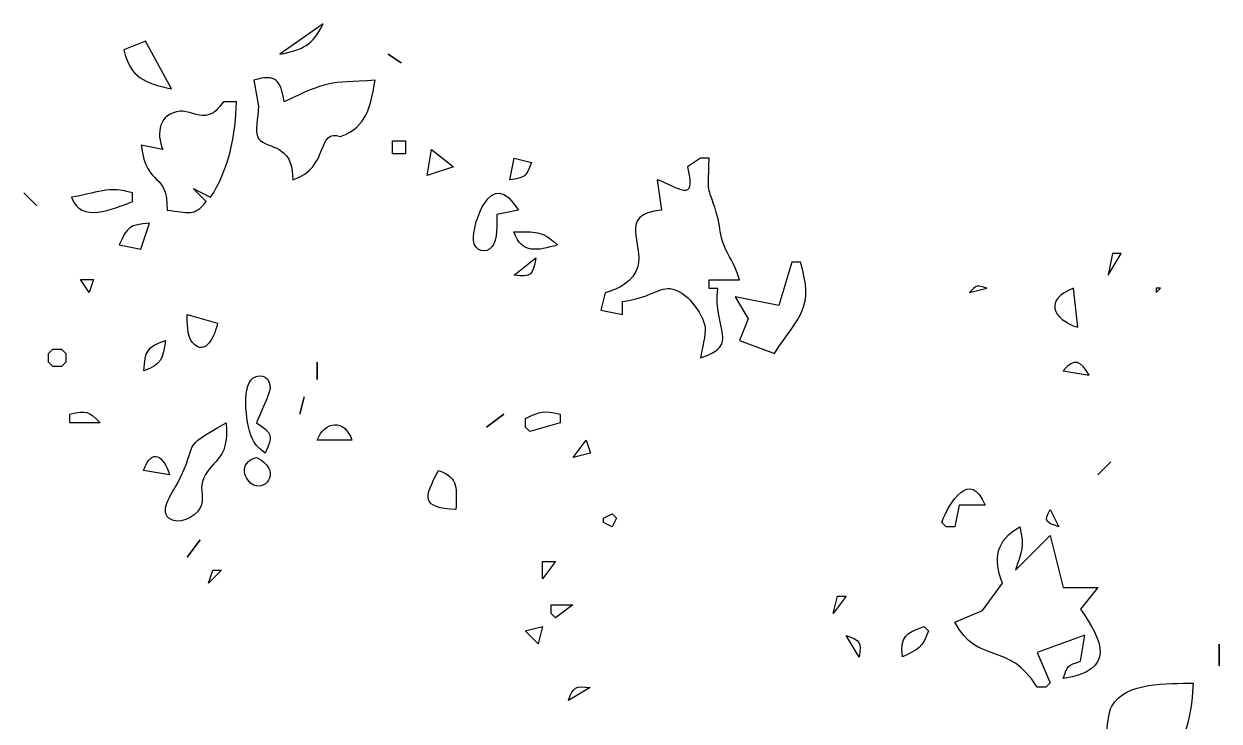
# Model space of a CAD drawing. Header units: centimetres. Extents: x -10.8 to 7.5, y -7.5 to 7.5.
# Drawn here: x 2.717 to 4.635, y 5.048 to 6.167 of the extents above; entities that cross this region are included whole.
import ezdxf

# ---------------------------------------------------------------- set-up
doc = ezdxf.new("R2010")
doc.units = ezdxf.units.CM
doc.header["$MEASUREMENT"] = 0
doc.layers.add('Layer 1', color=7, linetype='Continuous')

msp = doc.modelspace()

# ---------------------------------------------------------------- linework, layer by layer
at = {"layer": 'Layer 1'}
for points, knots in [([(3.19739, 6.16681), (3.1802, 6.13243), (3.16468, 6.12512), (3.1278, 6.11809), (3.1278, 6.11809), (3.1278, 6.11809), (3.19739, 6.16681), (3.19739, 6.16681)], [0, 0, 0, 0, 0.3333333, 0.3333333, 0.3333333, 0.3333333, 1, 1, 1, 1]), ([(2.95383, 6.06242), (2.90957, 6.07286), (2.88959, 6.07884), (2.87728, 6.12505), (2.87728, 6.12505), (2.87728, 6.12505), (2.91208, 6.13897), (2.91208, 6.13897), (2.91208, 6.13897), (2.91208, 6.13897), (2.95384, 6.06242), (2.95384, 6.06242), (2.95384, 6.06242), (2.95384, 6.06242), (2.95383, 6.06242), (2.95383, 6.06242)], [0, 0, 0, 0, 0.2, 0.2, 0.2, 0.2, 0.4, 0.4, 0.4, 0.4, 0.6, 0.6, 0.6, 0.6, 1, 1, 1, 1]), ([(3.32268, 6.10418), (3.32268, 6.10418), (3.3018, 6.1181), (3.3018, 6.1181), (3.3018, 6.1181), (3.3018, 6.1181), (3.32268, 6.10418), (3.32268, 6.10418)], [0, 0, 0, 0, 0.3333333, 0.3333333, 0.3333333, 0.3333333, 1, 1, 1, 1]), ([(3.13472, 6.04154), (3.20417, 6.07557), (3.20536, 6.0723), (3.28087, 6.07634), (3.28087, 6.07634), (3.27238, 6.03444), (3.2689, 6.00229), (3.2252, 5.98587), (3.2252, 5.98587), (3.18609, 6.00021), (3.20878, 5.93625), (3.14865, 5.91628), (3.14865, 5.91628), (3.14691, 5.93772), (3.14663, 5.95191), (3.1268, 5.965), (3.1268, 5.965), (3.11671, 5.97161), (3.10049, 5.97286), (3.09346, 5.98303), (3.09346, 5.98303), (3.08567, 5.99535), (3.09374, 6.01511), (3.09346, 6.0346), (3.09346, 6.0346), (3.09346, 6.0346), (3.08601, 6.07636), (3.08601, 6.07636), (3.08601, 6.07636), (3.12178, 6.08729), (3.12902, 6.07622), (3.13473, 6.04156), (3.13473, 6.04156), (3.13473, 6.04156), (3.13472, 6.04154), (3.13472, 6.04154)], [0, 0, 0, 0, 0.1, 0.1, 0.1, 0.1, 0.2, 0.2, 0.2, 0.2, 0.3, 0.3, 0.3, 0.3, 0.4, 0.4, 0.4, 0.4, 0.5, 0.5, 0.5, 0.5, 0.6, 0.6, 0.6, 0.6, 0.7, 0.7, 0.7, 0.7, 0.8, 0.8, 0.8, 0.8, 1, 1, 1, 1]), ([(3.05815, 6.04154), (3.05767, 5.99199), (3.045, 5.92901), (3.01639, 5.88844), (3.01639, 5.88844), (3.01639, 5.88844), (2.98855, 5.90236), (2.98855, 5.90236), (2.98855, 5.90236), (2.98855, 5.90236), (3.00943, 5.88148), (3.00943, 5.88148), (3.00943, 5.88148), (2.98987, 5.85622), (2.98131, 5.86485), (2.9468, 5.86756), (2.9468, 5.86756), (2.94791, 5.93214), (2.91507, 5.90055), (2.90504, 5.97195), (2.90504, 5.97195), (2.90504, 5.97195), (2.93984, 5.96499), (2.93984, 5.96499), (2.93984, 5.96499), (2.92912, 5.99095), (2.93351, 6.02338), (2.96782, 6.02665), (2.96782, 6.02665), (2.98062, 6.0279), (2.99503, 6.01739), (3.00916, 6.0199), (3.00916, 6.0199), (3.02364, 6.02247), (3.02865, 6.03159), (3.03728, 6.04154), (3.03728, 6.04154), (3.03728, 6.04154), (3.05815, 6.04155), (3.05815, 6.04155), (3.05815, 6.04155), (3.05815, 6.04155), (3.05815, 6.04154), (3.05815, 6.04154)], [0, 0, 0, 0, 0.0833333, 0.0833333, 0.0833333, 0.0833333, 0.1666667, 0.1666667, 0.1666667, 0.1666667, 0.25, 0.25, 0.25, 0.25, 0.3333333, 0.3333333, 0.3333333, 0.3333333, 0.4166667, 0.4166667, 0.4166667, 0.4166667, 0.5, 0.5, 0.5, 0.5, 0.5833333, 0.5833333, 0.5833333, 0.5833333, 0.6666667, 0.6666667, 0.6666667, 0.6666667, 0.75, 0.75, 0.75, 0.75, 0.8333333, 0.8333333, 0.8333333, 0.8333333, 1, 1, 1, 1]), ([(3.30863, 5.97892), (3.30863, 5.97892), (3.30863, 5.95804), (3.30863, 5.95804), (3.30863, 5.95804), (3.30863, 5.95804), (3.32951, 5.95804), (3.32951, 5.95804), (3.32951, 5.95804), (3.32951, 5.95804), (3.32951, 5.97892), (3.32951, 5.97892), (3.32951, 5.97892), (3.32951, 5.97892), (3.30863, 5.97892), (3.30863, 5.97892)], [0, 0, 0, 0, 0.2, 0.2, 0.2, 0.2, 0.4, 0.4, 0.4, 0.4, 0.6, 0.6, 0.6, 0.6, 1, 1, 1, 1]), ([(3.37133, 5.965), (3.37133, 5.965), (3.36437, 5.92324), (3.36437, 5.92324), (3.36437, 5.92324), (3.36437, 5.92324), (3.40613, 5.93716), (3.40613, 5.93716), (3.40613, 5.93716), (3.40613, 5.93716), (3.37133, 5.965), (3.37133, 5.965)], [0, 0, 0, 0, 0.25, 0.25, 0.25, 0.25, 0.5, 0.5, 0.5, 0.5, 1, 1, 1, 1]), ([(3.50356, 5.95108), (3.50356, 5.95108), (3.4966, 5.91628), (3.4966, 5.91628), (3.4966, 5.91628), (3.52124, 5.92059), (3.52305, 5.92032), (3.5314, 5.94412), (3.5314, 5.94412), (3.5314, 5.94412), (3.50356, 5.95108), (3.50356, 5.95108)], [0, 0, 0, 0, 0.25, 0.25, 0.25, 0.25, 0.5, 0.5, 0.5, 0.5, 1, 1, 1, 1]), ([(3.81666, 5.95108), (3.81408, 5.88121), (3.81443, 5.9144), (3.83093, 5.85365), (3.83093, 5.85365), (3.83525, 5.83771), (3.83309, 5.82922), (3.83998, 5.81189), (3.83998, 5.81189), (3.84917, 5.78906), (3.85508, 5.78858), (3.86538, 5.75621), (3.86538, 5.75621), (3.86538, 5.75621), (3.81666, 5.75621), (3.81666, 5.75621), (3.81666, 5.75621), (3.81666, 5.75621), (3.81666, 5.74229), (3.81666, 5.74229), (3.81666, 5.74229), (3.81666, 5.74229), (3.83058, 5.7423), (3.83058, 5.7423), (3.83058, 5.7423), (3.82237, 5.67598), (3.86754, 5.65071), (3.80274, 5.63095), (3.80274, 5.63095), (3.8049, 5.64348), (3.81158, 5.66874), (3.81005, 5.67967), (3.81005, 5.67967), (3.80671, 5.70264), (3.7788, 5.74001), (3.75389, 5.74189), (3.75389, 5.74189), (3.73301, 5.74342), (3.72104, 5.72637), (3.67748, 5.72143), (3.67748, 5.72143), (3.67748, 5.72143), (3.67748, 5.70055), (3.67748, 5.70055), (3.67748, 5.70055), (3.67748, 5.70055), (3.64268, 5.70751), (3.64268, 5.70751), (3.64268, 5.70751), (3.64268, 5.70751), (3.64964, 5.73535), (3.64964, 5.73535), (3.64964, 5.73535), (3.67198, 5.74189), (3.69481, 5.7524), (3.70204, 5.77711), (3.70204, 5.77711), (3.71248, 5.81309), (3.66877, 5.8616), (3.74011, 5.86758), (3.74011, 5.86758), (3.74011, 5.86758), (3.73315, 5.9163), (3.73315, 5.9163), (3.73315, 5.9163), (3.76718, 5.90579), (3.79655, 5.87461), (3.78186, 5.93718), (3.78186, 5.93718), (3.78186, 5.93718), (3.80274, 5.9511), (3.80274, 5.9511), (3.80274, 5.9511), (3.80274, 5.9511), (3.81666, 5.95108), (3.81666, 5.95108)], [0, 0, 0, 0, 0.05, 0.05, 0.05, 0.05, 0.1, 0.1, 0.1, 0.1, 0.15, 0.15, 0.15, 0.15, 0.2, 0.2, 0.2, 0.2, 0.25, 0.25, 0.25, 0.25, 0.3, 0.3, 0.3, 0.3, 0.35, 0.35, 0.35, 0.35, 0.4, 0.4, 0.4, 0.4, 0.45, 0.45, 0.45, 0.45, 0.5, 0.5, 0.5, 0.5, 0.55, 0.55, 0.55, 0.55, 0.6, 0.6, 0.6, 0.6, 0.65, 0.65, 0.65, 0.65, 0.7, 0.7, 0.7, 0.7, 0.75, 0.75, 0.75, 0.75, 0.8, 0.8, 0.8, 0.8, 0.85, 0.85, 0.85, 0.85, 0.9, 0.9, 0.9, 0.9, 1, 1, 1, 1]), ([(3.43836, 5.81989), (3.44024, 5.79999), (3.45917, 5.79776), (3.46856, 5.80924), (3.46856, 5.80924), (3.47726, 5.81989), (3.47559, 5.8471), (3.47566, 5.8606), (3.47566, 5.8606), (3.47566, 5.8606), (3.51046, 5.86756), (3.51046, 5.86756), (3.51046, 5.86756), (3.46606, 5.94286), (3.4362, 5.84223), (3.43836, 5.81989)], [0, 0, 0, 0, 0.2, 0.2, 0.2, 0.2, 0.4, 0.4, 0.4, 0.4, 0.6, 0.6, 0.6, 0.6, 1, 1, 1, 1]), ([(2.89108, 5.8954), (2.89108, 5.8954), (2.89108, 5.88148), (2.89108, 5.88148), (2.89108, 5.88148), (2.859, 5.86944), (2.80861, 5.84613), (2.79365, 5.88844), (2.79365, 5.88844), (2.83033, 5.89429), (2.85601, 5.908), (2.89108, 5.8954)], [0, 0, 0, 0, 0.25, 0.25, 0.25, 0.25, 0.5, 0.5, 0.5, 0.5, 1, 1, 1, 1]), ([(2.73796, 5.87453), (2.73796, 5.87453), (2.71708, 5.89541), (2.71708, 5.89541), (2.71708, 5.89541), (2.71708, 5.89541), (2.73796, 5.87453), (2.73796, 5.87453)], [0, 0, 0, 0, 0.3333333, 0.3333333, 0.3333333, 0.3333333, 1, 1, 1, 1]), ([(2.91884, 5.84669), (2.91884, 5.84669), (2.90492, 5.80493), (2.90492, 5.80493), (2.90492, 5.80493), (2.90492, 5.80493), (2.87012, 5.81189), (2.87012, 5.81189), (2.87012, 5.81189), (2.88334, 5.84195), (2.88613, 5.84397), (2.91884, 5.84669)], [0, 0, 0, 0, 0.25, 0.25, 0.25, 0.25, 0.5, 0.5, 0.5, 0.5, 1, 1, 1, 1]), ([(3.50344, 5.83277), (3.51611, 5.79651), (3.54123, 5.80291), (3.57303, 5.81189), (3.57303, 5.81189), (3.54818, 5.83639), (3.53656, 5.83263), (3.50344, 5.83277)], [0, 0, 0, 0, 0.3333333, 0.3333333, 0.3333333, 0.3333333, 1, 1, 1, 1]), ([(4.47797, 5.79801), (4.47797, 5.79801), (4.45709, 5.76321), (4.45709, 5.76321), (4.45709, 5.76321), (4.45709, 5.76321), (4.46405, 5.79801), (4.46405, 5.79801), (4.46405, 5.79801), (4.46405, 5.79801), (4.47797, 5.79801), (4.47797, 5.79801)], [0, 0, 0, 0, 0.25, 0.25, 0.25, 0.25, 0.5, 0.5, 0.5, 0.5, 1, 1, 1, 1]), ([(3.50364, 5.76321), (3.53176, 5.75945), (3.53363, 5.76391), (3.53844, 5.79105), (3.53844, 5.79105), (3.53844, 5.79105), (3.50364, 5.76321), (3.50364, 5.76321)], [0, 0, 0, 0, 0.3333333, 0.3333333, 0.3333333, 0.3333333, 1, 1, 1, 1]), ([(3.96296, 5.78409), (3.98551, 5.71136), (3.96212, 5.69939), (3.9212, 5.63794), (3.9212, 5.63794), (3.9212, 5.63794), (3.86553, 5.65882), (3.86553, 5.65882), (3.86553, 5.65882), (3.86553, 5.65882), (3.87945, 5.69362), (3.87945, 5.69362), (3.87945, 5.69362), (3.87945, 5.69362), (3.85857, 5.72842), (3.85857, 5.72842), (3.85857, 5.72842), (3.85857, 5.72842), (3.92816, 5.7145), (3.92816, 5.7145), (3.92816, 5.7145), (3.92816, 5.7145), (3.94904, 5.78409), (3.94904, 5.78409), (3.94904, 5.78409), (3.94904, 5.78409), (3.96296, 5.78409), (3.96296, 5.78409)], [0, 0, 0, 0, 0.125, 0.125, 0.125, 0.125, 0.25, 0.25, 0.25, 0.25, 0.375, 0.375, 0.375, 0.375, 0.5, 0.5, 0.5, 0.5, 0.625, 0.625, 0.625, 0.625, 0.75, 0.75, 0.75, 0.75, 1, 1, 1, 1]), ([(2.80777, 5.75625), (2.80777, 5.75625), (2.82169, 5.73537), (2.82169, 5.73537), (2.82169, 5.73537), (2.82169, 5.73537), (2.82865, 5.75625), (2.82865, 5.75625), (2.82865, 5.75625), (2.82865, 5.75625), (2.80777, 5.75625), (2.80777, 5.75625)], [0, 0, 0, 0, 0.25, 0.25, 0.25, 0.25, 0.5, 0.5, 0.5, 0.5, 1, 1, 1, 1]), ([(4.26228, 5.74234), (4.26228, 5.74234), (4.23444, 5.73538), (4.23444, 5.73538), (4.23444, 5.73538), (4.24578, 5.74812), (4.24599, 5.74763), (4.26228, 5.74234)], [0, 0, 0, 0, 0.3333333, 0.3333333, 0.3333333, 0.3333333, 1, 1, 1, 1]), ([(4.40146, 5.74234), (4.40146, 5.74234), (4.40842, 5.67971), (4.40842, 5.67971), (4.40842, 5.67971), (4.36652, 5.69279), (4.35393, 5.72467), (4.40146, 5.74234)], [0, 0, 0, 0, 0.3333333, 0.3333333, 0.3333333, 0.3333333, 1, 1, 1, 1]), ([(4.54065, 5.74234), (4.54065, 5.74234), (4.53369, 5.73538), (4.53369, 5.73538), (4.53369, 5.73538), (4.53369, 5.73538), (4.53369, 5.74234), (4.53369, 5.74234), (4.53369, 5.74234), (4.53369, 5.74234), (4.54065, 5.74234), (4.54065, 5.74234)], [0, 0, 0, 0, 0.25, 0.25, 0.25, 0.25, 0.5, 0.5, 0.5, 0.5, 1, 1, 1, 1]), ([(2.97896, 5.70051), (2.97931, 5.68764), (2.97848, 5.66627), (2.9871, 5.6559), (2.9871, 5.6559), (3.00895, 5.62973), (3.02482, 5.66961), (3.02767, 5.68659), (3.02767, 5.68659), (3.02767, 5.68659), (2.97895, 5.70051), (2.97895, 5.70051), (2.97895, 5.70051), (2.97895, 5.70051), (2.97896, 5.70051), (2.97896, 5.70051)], [0, 0, 0, 0, 0.2, 0.2, 0.2, 0.2, 0.4, 0.4, 0.4, 0.4, 0.6, 0.6, 0.6, 0.6, 1, 1, 1, 1]), ([(2.9094, 5.61004), (2.93898, 5.62013), (2.93919, 5.62925), (2.9442, 5.65876), (2.9442, 5.65876), (2.91365, 5.64742), (2.91205, 5.64185), (2.9094, 5.61004)], [0, 0, 0, 0, 0.3333333, 0.3333333, 0.3333333, 0.3333333, 1, 1, 1, 1]), ([(2.76325, 5.64483), (2.76325, 5.64483), (2.75629, 5.63787), (2.75629, 5.63787), (2.75629, 5.63787), (2.75629, 5.63787), (2.75629, 5.62395), (2.75629, 5.62395), (2.75629, 5.62395), (2.75629, 5.62395), (2.76325, 5.61699), (2.76325, 5.61699), (2.76325, 5.61699), (2.76325, 5.61699), (2.77717, 5.617), (2.77717, 5.617), (2.77717, 5.617), (2.77717, 5.617), (2.78413, 5.62396), (2.78413, 5.62396), (2.78413, 5.62396), (2.78413, 5.62396), (2.78413, 5.63788), (2.78413, 5.63788), (2.78413, 5.63788), (2.78413, 5.63788), (2.77717, 5.64484), (2.77717, 5.64484), (2.77717, 5.64484), (2.77717, 5.64484), (2.76325, 5.64483), (2.76325, 5.64483)], [0, 0, 0, 0, 0.1111111, 0.1111111, 0.1111111, 0.1111111, 0.2222222, 0.2222222, 0.2222222, 0.2222222, 0.3333333, 0.3333333, 0.3333333, 0.3333333, 0.4444444, 0.4444444, 0.4444444, 0.4444444, 0.5555556, 0.5555556, 0.5555556, 0.5555556, 0.6666667, 0.6666667, 0.6666667, 0.6666667, 0.7777778, 0.7777778, 0.7777778, 0.7777778, 1, 1, 1, 1]), ([(3.18775, 5.59612), (3.18775, 5.59612), (3.18775, 5.62396), (3.18775, 5.62396), (3.18775, 5.62396), (3.18775, 5.62396), (3.18775, 5.59612), (3.18775, 5.59612)], [0, 0, 0, 0, 0.3333333, 0.3333333, 0.3333333, 0.3333333, 1, 1, 1, 1]), ([(4.42656, 5.60308), (4.42656, 5.60308), (4.3848, 5.61004), (4.3848, 5.61004), (4.3848, 5.61004), (4.40289, 5.63217), (4.41361, 5.62486), (4.42656, 5.60308)], [0, 0, 0, 0, 0.3333333, 0.3333333, 0.3333333, 0.3333333, 1, 1, 1, 1]), ([(3.11213, 5.58178), (3.11297, 5.59834), (3.09946, 5.60746), (3.08443, 5.59793), (3.08443, 5.59793), (3.06536, 5.58422), (3.07413, 5.51685), (3.08443, 5.49945), (3.08443, 5.49945), (3.08972, 5.48804), (3.09515, 5.48553), (3.1042, 5.47781), (3.1042, 5.47781), (3.11707, 5.50586), (3.11631, 5.50962), (3.09028, 5.52653), (3.09028, 5.52653), (3.09487, 5.53815), (3.11172, 5.57316), (3.11213, 5.58179), (3.11213, 5.58179), (3.11213, 5.58179), (3.11213, 5.58178), (3.11213, 5.58178)], [0, 0, 0, 0, 0.1428571, 0.1428571, 0.1428571, 0.1428571, 0.2857143, 0.2857143, 0.2857143, 0.2857143, 0.4285714, 0.4285714, 0.4285714, 0.4285714, 0.5714286, 0.5714286, 0.5714286, 0.5714286, 0.7142857, 0.7142857, 0.7142857, 0.7142857, 1, 1, 1, 1]), ([(3.15982, 5.54044), (3.15982, 5.54044), (3.16678, 5.56828), (3.16678, 5.56828), (3.16678, 5.56828), (3.16678, 5.56828), (3.15982, 5.54044), (3.15982, 5.54044)], [0, 0, 0, 0, 0.3333333, 0.3333333, 0.3333333, 0.3333333, 1, 1, 1, 1]), ([(2.79097, 5.54044), (2.79097, 5.54044), (2.79097, 5.52652), (2.79097, 5.52652), (2.79097, 5.52652), (2.79097, 5.52652), (2.83968, 5.52652), (2.83968, 5.52652), (2.83968, 5.52652), (2.81985, 5.5458), (2.81797, 5.54601), (2.79097, 5.54044)], [0, 0, 0, 0, 0.25, 0.25, 0.25, 0.25, 0.5, 0.5, 0.5, 0.5, 1, 1, 1, 1]), ([(3.5217, 5.53348), (3.5217, 5.53348), (3.5217, 5.51956), (3.5217, 5.51956), (3.5217, 5.51956), (3.5217, 5.51956), (3.52866, 5.5126), (3.52866, 5.5126), (3.52866, 5.5126), (3.52866, 5.5126), (3.57738, 5.52652), (3.57738, 5.52652), (3.57738, 5.52652), (3.57738, 5.52652), (3.57738, 5.54044), (3.57738, 5.54044), (3.57738, 5.54044), (3.54933, 5.54677), (3.54773, 5.54524), (3.52171, 5.53348), (3.52171, 5.53348), (3.52171, 5.53348), (3.5217, 5.53348), (3.5217, 5.53348)], [0, 0, 0, 0, 0.1428571, 0.1428571, 0.1428571, 0.1428571, 0.2857143, 0.2857143, 0.2857143, 0.2857143, 0.4285714, 0.4285714, 0.4285714, 0.4285714, 0.5714286, 0.5714286, 0.5714286, 0.5714286, 0.7142857, 0.7142857, 0.7142857, 0.7142857, 1, 1, 1, 1]), ([(2.9636, 5.42909), (2.95664, 5.41566), (2.93388, 5.38726), (2.94961, 5.37348), (2.94961, 5.37348), (2.96381, 5.36102), (2.99144, 5.37459), (2.9993, 5.38886), (2.9993, 5.38886), (3.00807, 5.40466), (2.99916, 5.41858), (3.00348, 5.43201), (3.00348, 5.43201), (3.01482, 5.46736), (3.04746, 5.46228), (3.04155, 5.52652), (3.04155, 5.52652), (2.96353, 5.48212), (3.00035, 5.49987), (2.9636, 5.42909)], [0, 0, 0, 0, 0.1666667, 0.1666667, 0.1666667, 0.1666667, 0.3333333, 0.3333333, 0.3333333, 0.3333333, 0.5, 0.5, 0.5, 0.5, 0.6666667, 0.6666667, 0.6666667, 0.6666667, 1, 1, 1, 1]), ([(3.18769, 5.49868), (3.18769, 5.49868), (3.24337, 5.49868), (3.24337, 5.49868), (3.24337, 5.49868), (3.23112, 5.53334), (3.20029, 5.52986), (3.18769, 5.49868)], [0, 0, 0, 0, 0.3333333, 0.3333333, 0.3333333, 0.3333333, 1, 1, 1, 1]), ([(3.45912, 5.51956), (3.45912, 5.51956), (3.48696, 5.54044), (3.48696, 5.54044), (3.48696, 5.54044), (3.48696, 5.54044), (3.45912, 5.51956), (3.45912, 5.51956)], [0, 0, 0, 0, 0.3333333, 0.3333333, 0.3333333, 0.3333333, 1, 1, 1, 1]), ([(2.90919, 5.44997), (2.90919, 5.44997), (2.95095, 5.44301), (2.95095, 5.44301), (2.95095, 5.44301), (2.94135, 5.47301), (2.92262, 5.48776), (2.90919, 5.44997)], [0, 0, 0, 0, 0.3333333, 0.3333333, 0.3333333, 0.3333333, 1, 1, 1, 1]), ([(3.59825, 5.47085), (3.59825, 5.47085), (3.62609, 5.47781), (3.62609, 5.47781), (3.62609, 5.47781), (3.62609, 5.47781), (3.61913, 5.49869), (3.61913, 5.49869), (3.61913, 5.49869), (3.61913, 5.49869), (3.59825, 5.47085), (3.59825, 5.47085)], [0, 0, 0, 0, 0.25, 0.25, 0.25, 0.25, 0.5, 0.5, 0.5, 0.5, 1, 1, 1, 1]), ([(3.08588, 5.42645), (3.1078, 5.41712), (3.13035, 5.45109), (3.09034, 5.47064), (3.09034, 5.47064), (3.05972, 5.46292), (3.07148, 5.43257), (3.08588, 5.42645)], [0, 0, 0, 0, 0.3333333, 0.3333333, 0.3333333, 0.3333333, 1, 1, 1, 1]), ([(3.38255, 5.44997), (3.35854, 5.4064), (3.35402, 5.38935), (3.41039, 5.38734), (3.41039, 5.38734), (3.41025, 5.41963), (3.41651, 5.43807), (3.38255, 5.44997)], [0, 0, 0, 0, 0.3333333, 0.3333333, 0.3333333, 0.3333333, 1, 1, 1, 1]), ([(4.18982, 5.36646), (4.18982, 5.36646), (4.19678, 5.3595), (4.19678, 5.3595), (4.19678, 5.3595), (4.19678, 5.3595), (4.21069, 5.3595), (4.21069, 5.3595), (4.21069, 5.3595), (4.21069, 5.3595), (4.21765, 5.3943), (4.21765, 5.3943), (4.21765, 5.3943), (4.21765, 5.3943), (4.25941, 5.39429), (4.25941, 5.39429), (4.25941, 5.39429), (4.23575, 5.45317), (4.20192, 5.39902), (4.18982, 5.36645), (4.18982, 5.36645), (4.18982, 5.36645), (4.18982, 5.36646), (4.18982, 5.36646)], [0, 0, 0, 0, 0.1428571, 0.1428571, 0.1428571, 0.1428571, 0.2857143, 0.2857143, 0.2857143, 0.2857143, 0.4285714, 0.4285714, 0.4285714, 0.4285714, 0.5714286, 0.5714286, 0.5714286, 0.5714286, 0.7142857, 0.7142857, 0.7142857, 0.7142857, 1, 1, 1, 1]), ([(4.4403, 5.44301), (4.4403, 5.44301), (4.46118, 5.46389), (4.46118, 5.46389), (4.46118, 5.46389), (4.46118, 5.46389), (4.4403, 5.44301), (4.4403, 5.44301)], [0, 0, 0, 0, 0.3333333, 0.3333333, 0.3333333, 0.3333333, 1, 1, 1, 1]), ([(3.64694, 5.37342), (3.64694, 5.37342), (3.64694, 5.36646), (3.64694, 5.36646), (3.64694, 5.36646), (3.64694, 5.36646), (3.66086, 5.3595), (3.66086, 5.3595), (3.66086, 5.3595), (3.66086, 5.3595), (3.66782, 5.37342), (3.66782, 5.37342), (3.66782, 5.37342), (3.66782, 5.37342), (3.66086, 5.38038), (3.66086, 5.38038), (3.66086, 5.38038), (3.66086, 5.38038), (3.64694, 5.37342), (3.64694, 5.37342)], [0, 0, 0, 0, 0.1666667, 0.1666667, 0.1666667, 0.1666667, 0.3333333, 0.3333333, 0.3333333, 0.3333333, 0.5, 0.5, 0.5, 0.5, 0.6666667, 0.6666667, 0.6666667, 0.6666667, 1, 1, 1, 1]), ([(4.37768, 5.3595), (4.37768, 5.3595), (4.36376, 5.38734), (4.36376, 5.38734), (4.36376, 5.38734), (4.35249, 5.36771), (4.35805, 5.36639), (4.37768, 5.3595)], [0, 0, 0, 0, 0.3333333, 0.3333333, 0.3333333, 0.3333333, 1, 1, 1, 1]), ([(4.28718, 5.26903), (4.28718, 5.26903), (4.25524, 5.22532), (4.25524, 5.22532), (4.25524, 5.22532), (4.25524, 5.22532), (4.21063, 5.20639), (4.21063, 5.20639), (4.21063, 5.20639), (4.24772, 5.1361), (4.29686, 5.17765), (4.34286, 5.102), (4.34286, 5.102), (4.34286, 5.102), (4.35678, 5.102), (4.35678, 5.102), (4.35678, 5.102), (4.35678, 5.102), (4.36374, 5.10896), (4.36374, 5.10896), (4.36374, 5.10896), (4.36374, 5.10896), (4.34286, 5.15768), (4.34286, 5.15768), (4.34286, 5.15768), (4.34286, 5.15768), (4.41941, 5.18552), (4.41941, 5.18552), (4.41941, 5.18552), (4.41941, 5.18552), (4.41245, 5.14376), (4.41245, 5.14376), (4.41245, 5.14376), (4.39108, 5.13631), (4.39206, 5.13729), (4.38461, 5.11592), (4.38461, 5.11592), (4.46986, 5.129), (4.4478, 5.17737), (4.41245, 5.22727), (4.41245, 5.22727), (4.41245, 5.22727), (4.44029, 5.26207), (4.44029, 5.26207), (4.44029, 5.26207), (4.44029, 5.26207), (4.38461, 5.26207), (4.38461, 5.26207), (4.38461, 5.26207), (4.38461, 5.26207), (4.36373, 5.34558), (4.36373, 5.34558), (4.36373, 5.34558), (4.36373, 5.34558), (4.30805, 5.2899), (4.30805, 5.2899), (4.30805, 5.2899), (4.31772, 5.32115), (4.32336, 5.32644), (4.31501, 5.35949), (4.31501, 5.35949), (4.2768, 5.33826), (4.27207, 5.30757), (4.28717, 5.26902), (4.28717, 5.26902), (4.28717, 5.26902), (4.28718, 5.26903), (4.28718, 5.26903)], [0, 0, 0, 0, 0.0555556, 0.0555556, 0.0555556, 0.0555556, 0.1111111, 0.1111111, 0.1111111, 0.1111111, 0.1666667, 0.1666667, 0.1666667, 0.1666667, 0.2222222, 0.2222222, 0.2222222, 0.2222222, 0.2777778, 0.2777778, 0.2777778, 0.2777778, 0.3333333, 0.3333333, 0.3333333, 0.3333333, 0.3888889, 0.3888889, 0.3888889, 0.3888889, 0.4444444, 0.4444444, 0.4444444, 0.4444444, 0.5, 0.5, 0.5, 0.5, 0.5555556, 0.5555556, 0.5555556, 0.5555556, 0.6111111, 0.6111111, 0.6111111, 0.6111111, 0.6666667, 0.6666667, 0.6666667, 0.6666667, 0.7222222, 0.7222222, 0.7222222, 0.7222222, 0.7777778, 0.7777778, 0.7777778, 0.7777778, 0.8333333, 0.8333333, 0.8333333, 0.8333333, 0.8888889, 0.8888889, 0.8888889, 0.8888889, 1, 1, 1, 1]), ([(2.97882, 5.31078), (2.97882, 5.31078), (2.9997, 5.33862), (2.9997, 5.33862), (2.9997, 5.33862), (2.9997, 5.33862), (2.97882, 5.31078), (2.97882, 5.31078)], [0, 0, 0, 0, 0.3333333, 0.3333333, 0.3333333, 0.3333333, 1, 1, 1, 1]), ([(3.54933, 5.30382), (3.54933, 5.30382), (3.54933, 5.27598), (3.54933, 5.27598), (3.54933, 5.27598), (3.54933, 5.27598), (3.57021, 5.30382), (3.57021, 5.30382), (3.57021, 5.30382), (3.57021, 5.30382), (3.54933, 5.30382), (3.54933, 5.30382)], [0, 0, 0, 0, 0.25, 0.25, 0.25, 0.25, 0.5, 0.5, 0.5, 0.5, 1, 1, 1, 1]), ([(3.02034, 5.2899), (3.02034, 5.2899), (3.01338, 5.26902), (3.01338, 5.26902), (3.01338, 5.26902), (3.01338, 5.26902), (3.03426, 5.2899), (3.03426, 5.2899), (3.03426, 5.2899), (3.03426, 5.2899), (3.02034, 5.2899), (3.02034, 5.2899)], [0, 0, 0, 0, 0.25, 0.25, 0.25, 0.25, 0.5, 0.5, 0.5, 0.5, 1, 1, 1, 1]), ([(4.02254, 5.24815), (4.02254, 5.24815), (4.01558, 5.22031), (4.01558, 5.22031), (4.01558, 5.22031), (4.01558, 5.22031), (4.03646, 5.24815), (4.03646, 5.24815), (4.03646, 5.24815), (4.03646, 5.24815), (4.02254, 5.24815), (4.02254, 5.24815)], [0, 0, 0, 0, 0.25, 0.25, 0.25, 0.25, 0.5, 0.5, 0.5, 0.5, 1, 1, 1, 1]), ([(3.56333, 5.23423), (3.56333, 5.23423), (3.56333, 5.22031), (3.56333, 5.22031), (3.56333, 5.22031), (3.56333, 5.22031), (3.57029, 5.21335), (3.57029, 5.21335), (3.57029, 5.21335), (3.57029, 5.21335), (3.59813, 5.23423), (3.59813, 5.23423), (3.59813, 5.23423), (3.59813, 5.23423), (3.56333, 5.23423), (3.56333, 5.23423)], [0, 0, 0, 0, 0.2, 0.2, 0.2, 0.2, 0.4, 0.4, 0.4, 0.4, 0.6, 0.6, 0.6, 0.6, 1, 1, 1, 1]), ([(3.52146, 5.19247), (3.52146, 5.19247), (3.54234, 5.17159), (3.54234, 5.17159), (3.54234, 5.17159), (3.54234, 5.17159), (3.5493, 5.19943), (3.5493, 5.19943), (3.5493, 5.19943), (3.5493, 5.19943), (3.52146, 5.19247), (3.52146, 5.19247)], [0, 0, 0, 0, 0.25, 0.25, 0.25, 0.25, 0.5, 0.5, 0.5, 0.5, 1, 1, 1, 1]), ([(4.12694, 5.15071), (4.15325, 5.16345), (4.15812, 5.1647), (4.1687, 5.19247), (4.1687, 5.19247), (4.1687, 5.19247), (4.16174, 5.19943), (4.16174, 5.19943), (4.16174, 5.19943), (4.13181, 5.18885), (4.12284, 5.18363), (4.12694, 5.15071)], [0, 0, 0, 0, 0.25, 0.25, 0.25, 0.25, 0.5, 0.5, 0.5, 0.5, 1, 1, 1, 1]), ([(4.0364, 5.18526), (4.0364, 5.18526), (4.05728, 5.15046), (4.05728, 5.15046), (4.05728, 5.15046), (4.06055, 5.1751), (4.05999, 5.17691), (4.0364, 5.18526)], [0, 0, 0, 0, 0.3333333, 0.3333333, 0.3333333, 0.3333333, 1, 1, 1, 1]), ([(4.63484, 5.13654), (4.63484, 5.13654), (4.63484, 5.17134), (4.63484, 5.17134), (4.63484, 5.17134), (4.63484, 5.17134), (4.63484, 5.13654), (4.63484, 5.13654)], [0, 0, 0, 0, 0.3333333, 0.3333333, 0.3333333, 0.3333333, 1, 1, 1, 1]), ([(3.59083, 5.08087), (3.59083, 5.08087), (3.62563, 5.10175), (3.62563, 5.10175), (3.62563, 5.10175), (3.60162, 5.10363), (3.59925, 5.10384), (3.59083, 5.08087)], [0, 0, 0, 0, 0.3333333, 0.3333333, 0.3333333, 0.3333333, 1, 1, 1, 1]), ([(4.46285, 5.07161), (4.45694, 5.06082), (4.4554, 5.03793), (4.4538, 5.02519), (4.4538, 5.02519), (4.48971, 5.01531), (4.503, 5.01962), (4.53731, 5.03215), (4.53731, 5.03215), (4.58276, 4.96722), (4.59236, 5.0808), (4.59299, 5.1087), (4.59299, 5.1087), (4.55367, 5.10724), (4.48484, 5.11162), (4.46285, 5.07161)], [0, 0, 0, 0, 0.2, 0.2, 0.2, 0.2, 0.4, 0.4, 0.4, 0.4, 0.6, 0.6, 0.6, 0.6, 1, 1, 1, 1])]:
    msp.add_open_spline(points, degree=3, knots=knots, dxfattribs=at)

doc.saveas('drawing.dxf')
